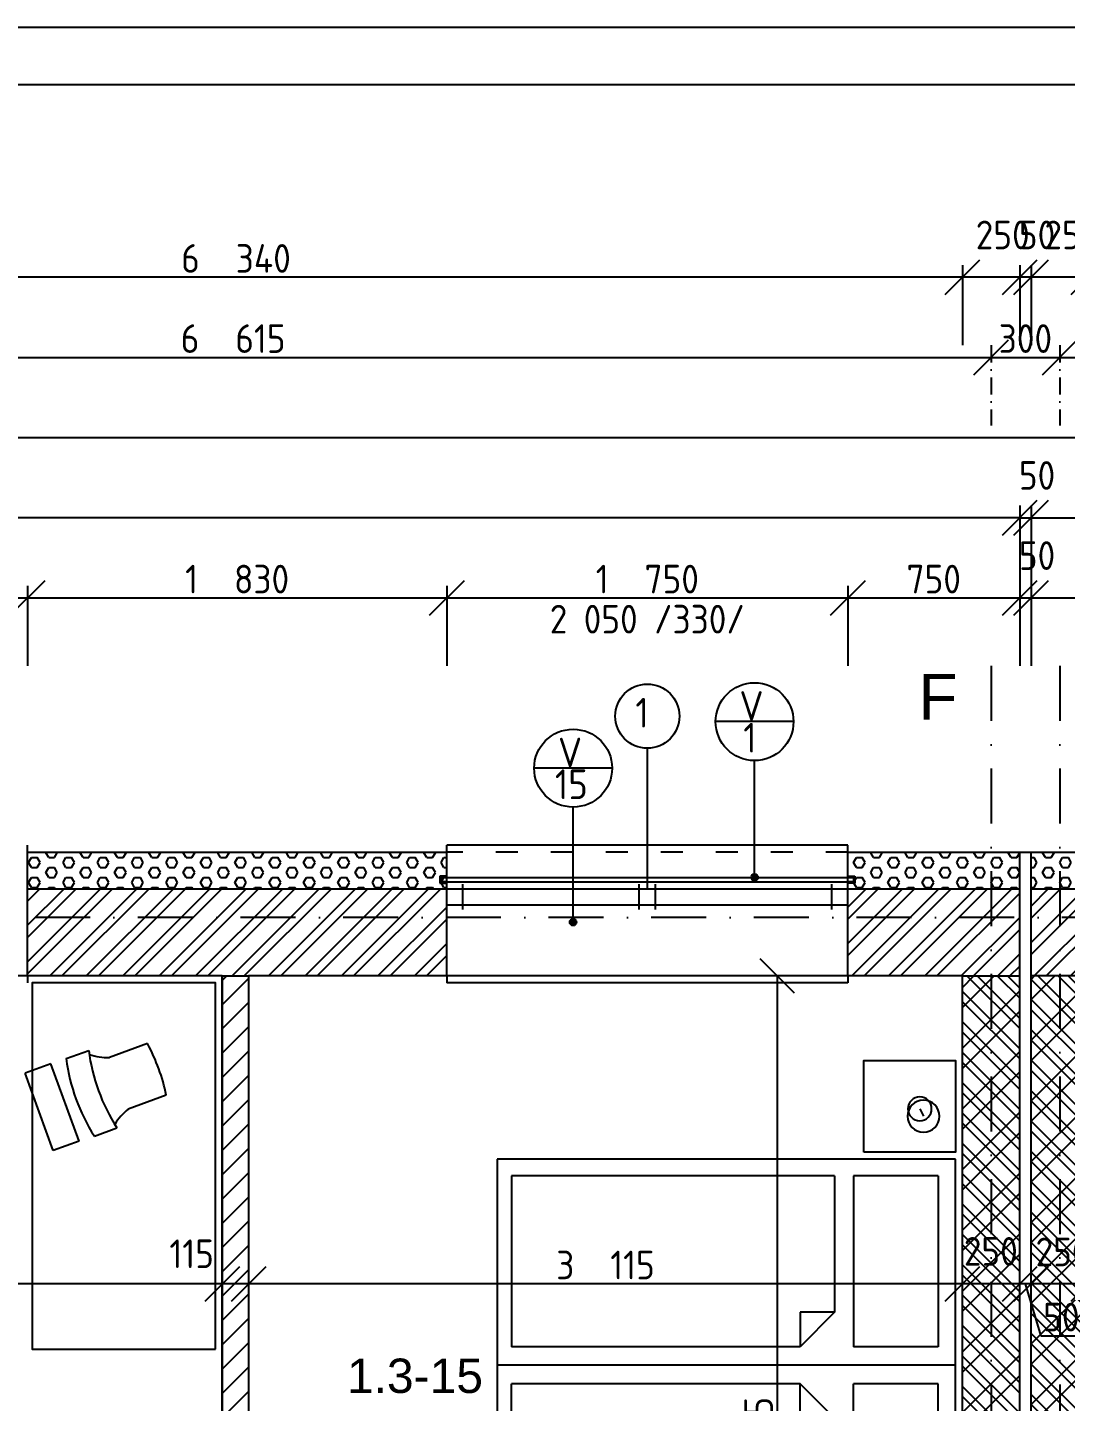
# Model space of a CAD drawing. Extents: x 4511820 to 5180432, y -1526536 to -944957.
# Drawn here: x 5118432 to 5122962, y -1288183 to -1282185 of the extents above; entities that cross this region are included whole.
import ezdxf

# ---------------------------------------------------------------- set-up
doc = ezdxf.new("R2010")
doc.units = 0
doc.header["$MEASUREMENT"] = 0
doc.linetypes.add('ACAD_ISO03W100', pattern=[30, 12, -18])
doc.linetypes.add('BODKOCIARKOVANA_3', pattern=[5.6, 3, -1.3, 0, -1.3])
doc.layers.get('0').update_dxf_attribs({"linetype": 'CONTINUOUS'})
doc.layers.get('Defpoints').update_dxf_attribs({"color": 61, "linetype": 'CONTINUOUS'})
for name, color, linetype in [('KÓTY', 4, 'CONTINUOUS'), ('MÚRY', 1, 'CONTINUOUS'), ('OKNÁ', 143, 'CONTINUOUS'), ('osi', 253, 'CONTINUOUS'), ('Plochy', 41, 'CONTINUOUS'), ('POPIS', 7, 'CONTINUOUS'), ('TENKÁ', 7, 'CONTINUOUS'), ('ZARIADENIE', 47, 'CONTINUOUS'), ('ŠRAFY', 82, 'CONTINUOUS')]:
    doc.layers.add(name, color=color, linetype=linetype)
doc.styles.add('ARIAL', font='arial.ttf')
doc.styles.add('styl1', font='arial.ttf')
doc.styles.add('STYLE1', font='isocp.shx')
doc.dimstyles.new('STANDARD-50', dxfattribs={"dimtxt": 125, "dimasz": 150, "dimexe": 10, "dimexo": 200, "dimgap": 20, "dimtad": 1, "dimdsep": 46, "dimlunit": 6, "dimtxsty": 'STYLE1', "dimblk1": 'OBLIQUE', "dimblk2": 'OBLIQUE', "dimsah": 1, "dimcen": 2.5, "dimse1": 1, "dimse2": 1, "dimadec": 0, "dimazin": 0, "dimtfac": 1, "dimtmove": 1, "dimatfit": 3, "dimldrblk": 'OBLIQUE', "dimfxl": 1, "dimtolj": 1, "dimtzin": 0, "dimarcsym": 0})
pattern_1 = [(45, (115395, 30907.69), (-79.549513, 79.549513), []), (45, (115448.03, 30907.69), (-79.549513, 79.549513), [])]
pattern_2 = [(45, (584112, -84217.88), (-132.5825215, 132.5825215), []), (45, (584200.39, -84217.88), (-132.5825215, 132.5825215), [])]
pattern_3 = [(135, (115395, 30907.69), (-66.2912607, -66.2912607), []), (135, (115395, 30951.89), (-66.2912607, -66.2912607), [])]
pattern_4 = [(0, (9e-09, -175781), (0, 43.3012702), [25, -50]), (120, (9e-09, -175781), (-37.5, -21.6506351), [25, -50]), (60, (25, -175781), (-37.5, 21.6506351), [25, -50])]

# ---------------------------------------------------------------- blocks, each defined once
blk = doc.blocks.new('_OBLIQUE')
at = {"color": 0, "linetype": 'ByBlock'}
blk.add_line((-0.5, -0.5), (0.5, 0.5), dxfattribs=at)
blk = doc.blocks.new('*D24589')
at = {"layer": 'Defpoints', "color": 0}
for p in [(5156282.5, -1283975.5), (5095887.5, -1285945.2), (5156282.5, -1285945.2)]:
    blk.add_point(p, dxfattribs=at)
at = {"layer": 'KÓTY', "color": 0, "lineweight": -2}
blk.add_line((5095887.5, -1283975.5), (5156282.5, -1283975.5), dxfattribs=at)
at = {"layer": 'KÓTY', "color": 0, "linetype": 'ByBlock', "lineweight": -2, "xscale": 150, "yscale": 150, "zscale": 150, "rotation": 180}
blk.add_blockref('_OBLIQUE', (5095887.5, -1283975.5), dxfattribs=at)
at = {"layer": 'KÓTY', "color": 0, "linetype": 'ByBlock', "lineweight": -2, "xscale": 150, "yscale": 150, "zscale": 150}
blk.add_blockref('_OBLIQUE', (5156282.5, -1283975.5), dxfattribs=at)
at = {"layer": 'KÓTY', "color": 0, "insert": (5126085, -1283893), "char_height": 125, "attachment_point": 5, "style": 'STYLE1'}
blk.add_mtext('\\A1;60ﾠ395', dxfattribs=at)
blk = doc.blocks.new('*D24594')
at = {"layer": 'Defpoints', "color": 0}
for p in [(5122637.5, -1283625.5), (5116022.5, -1285945.2), (5122637.5, -1285945.2)]:
    blk.add_point(p, dxfattribs=at)
at = {"layer": 'KÓTY', "color": 0, "lineweight": -2}
blk.add_line((5116022.5, -1283625.5), (5122637.5, -1283625.5), dxfattribs=at)
at = {"layer": 'KÓTY', "color": 0, "linetype": 'ByBlock', "lineweight": -2, "xscale": 150, "yscale": 150, "zscale": 150, "rotation": 180}
blk.add_blockref('_OBLIQUE', (5116022.5, -1283625.5), dxfattribs=at)
at = {"layer": 'KÓTY', "color": 0, "linetype": 'ByBlock', "lineweight": -2, "xscale": 150, "yscale": 150, "zscale": 150}
blk.add_blockref('_OBLIQUE', (5122637.5, -1283625.5), dxfattribs=at)
at = {"layer": 'KÓTY', "color": 0, "insert": (5119330, -1283543), "char_height": 125, "attachment_point": 5, "style": 'STYLE1'}
blk.add_mtext('\\A1;6ﾠ615', dxfattribs=at)
blk = doc.blocks.new('*D24595')
at = {"layer": 'Defpoints', "color": 0}
for p in [(5122937.5, -1283625.5), (5122637.5, -1285945.2), (5122937.5, -1285945.2)]:
    blk.add_point(p, dxfattribs=at)
at = {"layer": 'KÓTY', "color": 0, "lineweight": -2}
blk.add_line((5122637.5, -1283625.5), (5122937.5, -1283625.5), dxfattribs=at)
at = {"layer": 'KÓTY', "color": 0, "linetype": 'ByBlock', "lineweight": -2, "xscale": 150, "yscale": 150, "zscale": 150, "rotation": 180}
blk.add_blockref('_OBLIQUE', (5122637.5, -1283625.5), dxfattribs=at)
at = {"layer": 'KÓTY', "color": 0, "linetype": 'ByBlock', "lineweight": -2, "xscale": 150, "yscale": 150, "zscale": 150}
blk.add_blockref('_OBLIQUE', (5122937.5, -1283625.5), dxfattribs=at)
at = {"layer": 'KÓTY', "color": 0, "insert": (5122787.5, -1283543), "char_height": 125, "attachment_point": 5, "style": 'STYLE1'}
blk.add_mtext('\\A1;300', dxfattribs=at)
blk = doc.blocks.new('*D24596')
at = {"layer": 'Defpoints', "color": 0}
for p in [(5129552.5, -1283625.5), (5122937.5, -1285945.2), (5129552.5, -1286070.2)]:
    blk.add_point(p, dxfattribs=at)
at = {"layer": 'KÓTY', "color": 0, "lineweight": -2}
blk.add_line((5122937.5, -1283625.5), (5129552.5, -1283625.5), dxfattribs=at)
at = {"layer": 'KÓTY', "color": 0, "linetype": 'ByBlock', "lineweight": -2, "xscale": 150, "yscale": 150, "zscale": 150, "rotation": 180}
blk.add_blockref('_OBLIQUE', (5122937.5, -1283625.5), dxfattribs=at)
at = {"layer": 'KÓTY', "color": 0, "linetype": 'ByBlock', "lineweight": -2, "xscale": 150, "yscale": 150, "zscale": 150}
blk.add_blockref('_OBLIQUE', (5129552.5, -1283625.5), dxfattribs=at)
at = {"layer": 'KÓTY', "color": 0, "insert": (5126245, -1283543), "char_height": 125, "attachment_point": 5, "style": 'STYLE1'}
blk.add_mtext('\\A1;6ﾠ615', dxfattribs=at)
blk = doc.blocks.new('*D24611')
at = {"layer": 'Defpoints', "color": 0}
for p in [(5118432.5, -1284675.5), (5117012.5, -1285945.2), (5118432.5, -1285945.2)]:
    blk.add_point(p, dxfattribs=at)
at = {"layer": 'KÓTY', "color": 0, "lineweight": -2}
blk.add_line((5117012.5, -1284675.5), (5118432.5, -1284675.5), dxfattribs=at)
at = {"layer": 'KÓTY', "color": 0, "linetype": 'ByBlock', "lineweight": -2, "xscale": 150, "yscale": 150, "zscale": 150, "rotation": 180}
blk.add_blockref('_OBLIQUE', (5117012.5, -1284675.5), dxfattribs=at)
at = {"layer": 'KÓTY', "color": 0, "linetype": 'ByBlock', "lineweight": -2, "xscale": 150, "yscale": 150, "zscale": 150}
blk.add_blockref('_OBLIQUE', (5118432.5, -1284675.5), dxfattribs=at)
at = {"layer": 'KÓTY', "color": 0, "insert": (5117722.5, -1284593), "char_height": 125, "attachment_point": 5, "style": 'STYLE1'}
blk.add_mtext('\\A1;1ﾠ420', dxfattribs=at)
blk = doc.blocks.new('*D24612')
at = {"layer": 'Defpoints', "color": 0}
for p in [(5120262.5, -1284675.5), (5118432.5, -1285945.2), (5120262.5, -1285945.2)]:
    blk.add_point(p, dxfattribs=at)
at = {"layer": 'KÓTY', "color": 0, "lineweight": -2}
blk.add_line((5118432.5, -1284675.5), (5120262.5, -1284675.5), dxfattribs=at)
at = {"layer": 'KÓTY', "color": 0, "linetype": 'ByBlock', "lineweight": -2, "xscale": 150, "yscale": 150, "zscale": 150, "rotation": 180}
blk.add_blockref('_OBLIQUE', (5118432.5, -1284675.5), dxfattribs=at)
at = {"layer": 'KÓTY', "color": 0, "linetype": 'ByBlock', "lineweight": -2, "xscale": 150, "yscale": 150, "zscale": 150}
blk.add_blockref('_OBLIQUE', (5120262.5, -1284675.5), dxfattribs=at)
at = {"layer": 'KÓTY', "color": 0, "insert": (5119347.5, -1284593), "char_height": 125, "attachment_point": 5, "style": 'STYLE1'}
blk.add_mtext('\\A1;1ﾠ830', dxfattribs=at)
blk = doc.blocks.new('*D24613')
at = {"layer": 'Defpoints', "color": 0}
for p in [(5122012.5, -1284675.5), (5120262.5, -1285945.2), (5122012.5, -1285945.2)]:
    blk.add_point(p, dxfattribs=at)
at = {"layer": 'KÓTY', "color": 0, "lineweight": -2}
blk.add_line((5120262.5, -1284675.5), (5122012.5, -1284675.5), dxfattribs=at)
at = {"layer": 'KÓTY', "color": 0, "linetype": 'ByBlock', "lineweight": -2, "xscale": 150, "yscale": 150, "zscale": 150, "rotation": 180}
blk.add_blockref('_OBLIQUE', (5120262.5, -1284675.5), dxfattribs=at)
at = {"layer": 'KÓTY', "color": 0, "linetype": 'ByBlock', "lineweight": -2, "xscale": 150, "yscale": 150, "zscale": 150}
blk.add_blockref('_OBLIQUE', (5122012.5, -1284675.5), dxfattribs=at)
at = {"layer": 'KÓTY', "color": 0, "insert": (5121137.5, -1284593), "char_height": 125, "attachment_point": 5, "style": 'STYLE1'}
blk.add_mtext('\\A1;1ﾠ750', dxfattribs=at)
blk = doc.blocks.new('*D24614')
at = {"layer": 'Defpoints', "color": 0}
for p in [(5122762.5, -1284675.5), (5122012.5, -1285945.2), (5122762.5, -1285945.2)]:
    blk.add_point(p, dxfattribs=at)
at = {"layer": 'KÓTY', "color": 0, "lineweight": -2}
blk.add_line((5122012.5, -1284675.5), (5122762.5, -1284675.5), dxfattribs=at)
at = {"layer": 'KÓTY', "color": 0, "linetype": 'ByBlock', "lineweight": -2, "xscale": 150, "yscale": 150, "zscale": 150, "rotation": 180}
blk.add_blockref('_OBLIQUE', (5122012.5, -1284675.5), dxfattribs=at)
at = {"layer": 'KÓTY', "color": 0, "linetype": 'ByBlock', "lineweight": -2, "xscale": 150, "yscale": 150, "zscale": 150}
blk.add_blockref('_OBLIQUE', (5122762.5, -1284675.5), dxfattribs=at)
at = {"layer": 'KÓTY', "color": 0, "insert": (5122387.5, -1284593), "char_height": 125, "attachment_point": 5, "style": 'STYLE1'}
blk.add_mtext('\\A1;750', dxfattribs=at)
blk = doc.blocks.new('*D24615')
at = {"layer": 'Defpoints', "color": 0}
for p in [(5122812.5, -1284675.5), (5122762.5, -1285945.2), (5122812.5, -1285945.2)]:
    blk.add_point(p, dxfattribs=at)
at = {"layer": 'KÓTY', "color": 0, "lineweight": -2}
blk.add_line((5122762.5, -1284675.5), (5122812.5, -1284675.5), dxfattribs=at)
at = {"layer": 'KÓTY', "color": 0, "linetype": 'ByBlock', "lineweight": -2, "xscale": 150, "yscale": 150, "zscale": 150, "rotation": 180}
blk.add_blockref('_OBLIQUE', (5122762.5, -1284675.5), dxfattribs=at)
at = {"layer": 'KÓTY', "color": 0, "linetype": 'ByBlock', "lineweight": -2, "xscale": 150, "yscale": 150, "zscale": 150}
blk.add_blockref('_OBLIQUE', (5122812.5, -1284675.5), dxfattribs=at)
at = {"layer": 'KÓTY', "color": 0, "insert": (5122838.3, -1284490.5), "char_height": 125, "attachment_point": 5, "style": 'STYLE1'}
blk.add_mtext('\\A1;50', dxfattribs=at)
blk = doc.blocks.new('*D24616')
at = {"layer": 'Defpoints', "color": 0}
for p in [(5123532.5, -1284675.5), (5122812.5, -1285945.2), (5123532.5, -1285945.2)]:
    blk.add_point(p, dxfattribs=at)
at = {"layer": 'KÓTY', "color": 0, "lineweight": -2}
blk.add_line((5122812.5, -1284675.5), (5123532.5, -1284675.5), dxfattribs=at)
at = {"layer": 'KÓTY', "color": 0, "linetype": 'ByBlock', "lineweight": -2, "xscale": 150, "yscale": 150, "zscale": 150, "rotation": 180}
blk.add_blockref('_OBLIQUE', (5122812.5, -1284675.5), dxfattribs=at)
at = {"layer": 'KÓTY', "color": 0, "linetype": 'ByBlock', "lineweight": -2, "xscale": 150, "yscale": 150, "zscale": 150}
blk.add_blockref('_OBLIQUE', (5123532.5, -1284675.5), dxfattribs=at)
at = {"layer": 'KÓTY', "color": 0, "insert": (5123172.5, -1284593), "char_height": 125, "attachment_point": 5, "style": 'STYLE1'}
blk.add_mtext('\\A1;720', dxfattribs=at)
blk = doc.blocks.new('*D24638')
at = {"layer": 'Defpoints', "color": 0}
for p in [(5156282.5, -1284325.5), (5122812.5, -1285785.2), (5156282.5, -1285945.2)]:
    blk.add_point(p, dxfattribs=at)
at = {"layer": 'KÓTY', "color": 0, "lineweight": -2}
blk.add_line((5122812.5, -1284325.5), (5156282.5, -1284325.5), dxfattribs=at)
at = {"layer": 'KÓTY', "color": 0, "linetype": 'ByBlock', "lineweight": -2, "xscale": 150, "yscale": 150, "zscale": 150, "rotation": 180}
blk.add_blockref('_OBLIQUE', (5122812.5, -1284325.5), dxfattribs=at)
at = {"layer": 'KÓTY', "color": 0, "linetype": 'ByBlock', "lineweight": -2, "xscale": 150, "yscale": 150, "zscale": 150}
blk.add_blockref('_OBLIQUE', (5156282.5, -1284325.5), dxfattribs=at)
at = {"layer": 'KÓTY', "color": 0, "insert": (5139547.5, -1284243), "char_height": 125, "attachment_point": 5, "style": 'STYLE1'}
blk.add_mtext('\\A1;33ﾠ470', dxfattribs=at)
blk = doc.blocks.new('*D24639')
at = {"layer": 'Defpoints', "color": 0}
for p in [(5122812.5, -1284325.5), (5122762.5, -1285785.2), (5122812.5, -1285785.2)]:
    blk.add_point(p, dxfattribs=at)
at = {"layer": 'KÓTY', "color": 0, "lineweight": -2}
blk.add_line((5122762.5, -1284325.5), (5122812.5, -1284325.5), dxfattribs=at)
at = {"layer": 'KÓTY', "color": 0, "linetype": 'ByBlock', "lineweight": -2, "xscale": 150, "yscale": 150, "zscale": 150, "rotation": 180}
blk.add_blockref('_OBLIQUE', (5122762.5, -1284325.5), dxfattribs=at)
at = {"layer": 'KÓTY', "color": 0, "linetype": 'ByBlock', "lineweight": -2, "xscale": 150, "yscale": 150, "zscale": 150}
blk.add_blockref('_OBLIQUE', (5122812.5, -1284325.5), dxfattribs=at)
at = {"layer": 'KÓTY', "color": 0, "insert": (5122838.3, -1284140.5), "char_height": 125, "attachment_point": 5, "style": 'STYLE1'}
blk.add_mtext('\\A1;50', dxfattribs=at)
blk = doc.blocks.new('*D24640')
at = {"layer": 'Defpoints', "color": 0}
for p in [(5095887.5, -1284325.5), (5122762.5, -1285785.2), (5095887.5, -1285945.2)]:
    blk.add_point(p, dxfattribs=at)
at = {"layer": 'KÓTY', "color": 0, "lineweight": -2}
blk.add_line((5122762.5, -1284325.5), (5095887.5, -1284325.5), dxfattribs=at)
at = {"layer": 'KÓTY', "color": 0, "linetype": 'ByBlock', "lineweight": -2, "xscale": 150, "yscale": 150, "zscale": 150, "rotation": 180}
blk.add_blockref('_OBLIQUE', (5095887.5, -1284325.5), dxfattribs=at)
at = {"layer": 'KÓTY', "color": 0, "linetype": 'ByBlock', "lineweight": -2, "xscale": 150, "yscale": 150, "zscale": 150}
blk.add_blockref('_OBLIQUE', (5122762.5, -1284325.5), dxfattribs=at)
at = {"layer": 'KÓTY', "color": 0, "insert": (5109325, -1284243), "char_height": 125, "attachment_point": 5, "style": 'STYLE1'}
blk.add_mtext('\\A1;26ﾠ875', dxfattribs=at)
blk = doc.blocks.new('*D24709')
at = {"layer": 'Defpoints', "color": 0}
for p in [(5122812.5, -1283275.5), (5122812.5, -1286325.2), (5123062.5, -1286325.2)]:
    blk.add_point(p, dxfattribs=at)
at = {"layer": 'KÓTY', "color": 0, "lineweight": -2}
blk.add_line((5123062.5, -1283275.5), (5122812.5, -1283275.5), dxfattribs=at)
at = {"layer": 'KÓTY', "color": 0, "linetype": 'ByBlock', "lineweight": -2, "xscale": 150, "yscale": 150, "zscale": 150, "rotation": 180}
blk.add_blockref('_OBLIQUE', (5122812.5, -1283275.5), dxfattribs=at)
at = {"layer": 'KÓTY', "color": 0, "linetype": 'ByBlock', "lineweight": -2, "xscale": 150, "yscale": 150, "zscale": 150}
blk.add_blockref('_OBLIQUE', (5123062.5, -1283275.5), dxfattribs=at)
at = {"layer": 'KÓTY', "color": 0, "insert": (5122988.3, -1283090.5), "char_height": 125, "attachment_point": 5, "style": 'STYLE1'}
blk.add_mtext('\\A1;250', dxfattribs=at)
blk = doc.blocks.new('*D24710')
at = {"layer": 'Defpoints', "color": 0}
for p in [(5122762.5, -1283275.5), (5122762.5, -1286325.2), (5122812.5, -1286325.2)]:
    blk.add_point(p, dxfattribs=at)
at = {"layer": 'KÓTY', "color": 0, "lineweight": -2}
blk.add_line((5122812.5, -1283275.5), (5122762.5, -1283275.5), dxfattribs=at)
at = {"layer": 'KÓTY', "color": 0, "linetype": 'ByBlock', "lineweight": -2, "xscale": 150, "yscale": 150, "zscale": 150, "rotation": 180}
blk.add_blockref('_OBLIQUE', (5122762.5, -1283275.5), dxfattribs=at)
at = {"layer": 'KÓTY', "color": 0, "linetype": 'ByBlock', "lineweight": -2, "xscale": 150, "yscale": 150, "zscale": 150}
blk.add_blockref('_OBLIQUE', (5122812.5, -1283275.5), dxfattribs=at)
at = {"layer": 'KÓTY', "color": 0, "insert": (5122838.3, -1283090.5), "char_height": 125, "attachment_point": 5, "style": 'STYLE1'}
blk.add_mtext('\\A1;50', dxfattribs=at)
blk = doc.blocks.new('*D24711')
at = {"layer": 'Defpoints', "color": 0}
for p in [(5122512.5, -1283275.5), (5122512.5, -1286325.2), (5122762.5, -1286325.2)]:
    blk.add_point(p, dxfattribs=at)
at = {"layer": 'KÓTY', "color": 0, "lineweight": -2}
blk.add_line((5122762.5, -1283275.5), (5122512.5, -1283275.5), dxfattribs=at)
at = {"layer": 'KÓTY', "color": 0, "linetype": 'ByBlock', "lineweight": -2, "xscale": 150, "yscale": 150, "zscale": 150, "rotation": 180}
blk.add_blockref('_OBLIQUE', (5122512.5, -1283275.5), dxfattribs=at)
at = {"layer": 'KÓTY', "color": 0, "linetype": 'ByBlock', "lineweight": -2, "xscale": 150, "yscale": 150, "zscale": 150}
blk.add_blockref('_OBLIQUE', (5122762.5, -1283275.5), dxfattribs=at)
at = {"layer": 'KÓTY', "color": 0, "insert": (5122688.3, -1283090.5), "char_height": 125, "attachment_point": 5, "style": 'STYLE1'}
blk.add_mtext('\\A1;250', dxfattribs=at)
blk = doc.blocks.new('*D24712')
at = {"layer": 'Defpoints', "color": 0}
for p in [(5116172.5, -1283275.5), (5116172.5, -1286325.2), (5122512.5, -1286325.2)]:
    blk.add_point(p, dxfattribs=at)
at = {"layer": 'KÓTY', "color": 0, "lineweight": -2}
blk.add_line((5122512.5, -1283275.5), (5116172.5, -1283275.5), dxfattribs=at)
at = {"layer": 'KÓTY', "color": 0, "linetype": 'ByBlock', "lineweight": -2, "xscale": 150, "yscale": 150, "zscale": 150, "rotation": 180}
blk.add_blockref('_OBLIQUE', (5116172.5, -1283275.5), dxfattribs=at)
at = {"layer": 'KÓTY', "color": 0, "linetype": 'ByBlock', "lineweight": -2, "xscale": 150, "yscale": 150, "zscale": 150}
blk.add_blockref('_OBLIQUE', (5122512.5, -1283275.5), dxfattribs=at)
at = {"layer": 'KÓTY', "color": 0, "insert": (5119342.5, -1283193), "char_height": 125, "attachment_point": 5, "style": 'STYLE1'}
blk.add_mtext('\\A1;6ﾠ340', dxfattribs=at)
blk = doc.blocks.new('DVOJPOSTEL')
at = {"layer": 'ZARIADENIE', "ltscale": 0.25}
for p, q in [((4444359, -1314665.2), (4444359, -1312665.2)), ((4444359, -1312665.2), (4446159, -1312665.2)), ((4445259, -1312665.2), (4445259, -1314665.2)), ((4446159, -1312665.2), (4446159, -1314665.2)), ((4444139.6, -1312821.2), (4444171.8, -1312805.1)), ((4446378.4, -1312821.2), (4446346.2, -1312805.1)), ((4446159, -1314665.2), (4444359, -1314665.2))]:
    blk.add_line(p, q, dxfattribs=at)
at = {"layer": 'ZARIADENIE', "color": 76, "ltscale": 0.25}
for p, q in [((4444432.3, -1312741.6), (4445177.9, -1312741.6)), ((4444432.3, -1312741.6), (4444432.3, -1313110.9)), ((4445177.9, -1312741.6), (4445177.9, -1313110.9)), ((4446085.7, -1312741.6), (4445340.1, -1312741.6)), ((4445340.1, -1312741.6), (4445340.1, -1313110.9)), ((4446085.7, -1312741.6), (4446085.7, -1313110.9)), ((4444432.3, -1313110.9), (4445177.9, -1313110.9)), ((4446085.7, -1313110.9), (4445340.1, -1313110.9)), ((4444432.3, -1313193.6), (4444432.3, -1314603.6)), ((4444432.3, -1313193.6), (4445027.9, -1313193.6)), ((4445027.9, -1313193.6), (4445177.9, -1313343.6)), ((4445027.9, -1313193.6), (4445027.9, -1313343.6)), ((4445490.1, -1313193.6), (4445340.1, -1313343.6)), ((4446085.7, -1313193.6), (4445490.1, -1313193.6)), ((4445490.1, -1313193.6), (4445490.1, -1313343.6)), ((4446085.7, -1313193.6), (4446085.7, -1314603.6)), ((4445027.9, -1313343.6), (4445177.9, -1313343.6)), ((4445177.9, -1313343.6), (4445177.9, -1314603.6)), ((4445340.1, -1313343.6), (4445340.1, -1314603.6)), ((4445490.1, -1313343.6), (4445340.1, -1313343.6)), ((4444432.3, -1314603.6), (4445177.9, -1314603.6)), ((4446085.7, -1314603.6), (4445340.1, -1314603.6))]:
    blk.add_line(p, q, dxfattribs=at)
at = {"layer": 'ZARIADENIE'}
for points in [[(4444329, -1313065.2), (4443929, -1313065.2), (4443929, -1312665.2), (4444329, -1312665.2)], [(4446189, -1313065.2), (4446589, -1313065.2), (4446589, -1312665.2), (4446189, -1312665.2)]]:
    blk.add_lwpolyline(points, close=True, dxfattribs=at)
at = {"layer": 'ZARIADENIE', "ltscale": 0.25}
for centre, radius in [((4444171.8, -1312805.1), 69.7), ((4446346.2, -1312805.1), 69.7), ((4444139.6, -1312821.2), 51.9), ((4446378.4, -1312821.2), 51.9)]:
    blk.add_circle(centre, radius, dxfattribs=at)
blk = doc.blocks.new('*D24854')
at = {"layer": 'Defpoints', "color": 0}
for p in [(5122812.5, -1286090.7), (5123062.5, -1286090.7), (5122812.5, -1287670)]:
    blk.add_point(p, dxfattribs=at)
at = {"layer": 'KÓTY', "color": 0, "lineweight": -2}
blk.add_line((5123062.5, -1287670), (5122812.5, -1287670), dxfattribs=at)
at = {"layer": 'KÓTY', "color": 0, "linetype": 'ByBlock', "lineweight": -2, "xscale": 150, "yscale": 150, "zscale": 150, "rotation": 180}
blk.add_blockref('_OBLIQUE', (5122812.5, -1287670), dxfattribs=at)
at = {"layer": 'KÓTY', "color": 0, "linetype": 'ByBlock', "lineweight": -2, "xscale": 150, "yscale": 150, "zscale": 150}
blk.add_blockref('_OBLIQUE', (5123062.5, -1287670), dxfattribs=at)
at = {"layer": 'KÓTY', "color": 0, "insert": (5122949.5, -1287530.5), "char_height": 125, "attachment_point": 5, "style": 'STYLE1'}
blk.add_mtext('\\A1;250', dxfattribs=at)
blk = doc.blocks.new('*D24855')
at = {"layer": 'Defpoints', "color": 0}
for p in [(5122762.5, -1286090.7), (5122812.5, -1286090.7), (5122762.5, -1287670)]:
    blk.add_point(p, dxfattribs=at)
at = {"layer": 'KÓTY', "color": 0, "lineweight": -2}
for p, q in [((5122812.5, -1287670), (5122762.5, -1287670)), ((5122855.8, -1287897.5), (5122787.5, -1287670)), ((5123033.3, -1287897.5), (5122855.8, -1287897.5))]:
    blk.add_line(p, q, dxfattribs=at)
at = {"layer": 'KÓTY', "color": 0, "linetype": 'ByBlock', "lineweight": -2, "xscale": 150, "yscale": 150, "zscale": 150, "rotation": 180}
blk.add_blockref('_OBLIQUE', (5122762.5, -1287670), dxfattribs=at)
at = {"layer": 'KÓTY', "color": 0, "linetype": 'ByBlock', "lineweight": -2, "xscale": 150, "yscale": 150, "zscale": 150}
blk.add_blockref('_OBLIQUE', (5122812.5, -1287670), dxfattribs=at)
at = {"layer": 'KÓTY', "color": 0, "insert": (5122944.5, -1287815), "char_height": 125, "attachment_point": 5, "style": 'STYLE1'}
blk.add_mtext('\\A1;50', dxfattribs=at)
blk = doc.blocks.new('*D24856')
at = {"layer": 'Defpoints', "color": 0}
for p in [(5122512.5, -1286090.7), (5122762.5, -1286090.7), (5122512.5, -1287670)]:
    blk.add_point(p, dxfattribs=at)
at = {"layer": 'KÓTY', "color": 0, "lineweight": -2}
blk.add_line((5122762.5, -1287670), (5122512.5, -1287670), dxfattribs=at)
at = {"layer": 'KÓTY', "color": 0, "linetype": 'ByBlock', "lineweight": -2, "xscale": 150, "yscale": 150, "zscale": 150, "rotation": 180}
blk.add_blockref('_OBLIQUE', (5122512.5, -1287670), dxfattribs=at)
at = {"layer": 'KÓTY', "color": 0, "linetype": 'ByBlock', "lineweight": -2, "xscale": 150, "yscale": 150, "zscale": 150}
blk.add_blockref('_OBLIQUE', (5122762.5, -1287670), dxfattribs=at)
at = {"layer": 'KÓTY', "color": 0, "insert": (5122636.5, -1287528), "char_height": 125, "attachment_point": 5, "style": 'STYLE1'}
blk.add_mtext('\\A1;250', dxfattribs=at)
blk = doc.blocks.new('*D24857')
at = {"layer": 'Defpoints', "color": 0}
for p in [(5119397.5, -1286090.7), (5122512.5, -1286090.7), (5119397.5, -1287670)]:
    blk.add_point(p, dxfattribs=at)
at = {"layer": 'KÓTY', "color": 0, "lineweight": -2}
blk.add_line((5122512.5, -1287670), (5119397.5, -1287670), dxfattribs=at)
at = {"layer": 'KÓTY', "color": 0, "linetype": 'ByBlock', "lineweight": -2, "xscale": 150, "yscale": 150, "zscale": 150, "rotation": 180}
blk.add_blockref('_OBLIQUE', (5119397.5, -1287670), dxfattribs=at)
at = {"layer": 'KÓTY', "color": 0, "linetype": 'ByBlock', "lineweight": -2, "xscale": 150, "yscale": 150, "zscale": 150}
blk.add_blockref('_OBLIQUE', (5122512.5, -1287670), dxfattribs=at)
at = {"layer": 'KÓTY', "color": 0, "insert": (5120955, -1287587.5), "char_height": 125, "attachment_point": 5, "style": 'STYLE1'}
blk.add_mtext('\\A1;3ﾠ115', dxfattribs=at)
blk = doc.blocks.new('*D24858')
at = {"layer": 'Defpoints', "color": 0}
for p in [(5119282.5, -1286090.7), (5119397.5, -1286090.7), (5119282.5, -1287670)]:
    blk.add_point(p, dxfattribs=at)
at = {"layer": 'KÓTY', "color": 0, "lineweight": -2}
blk.add_line((5119397.5, -1287670), (5119282.5, -1287670), dxfattribs=at)
at = {"layer": 'KÓTY', "color": 0, "linetype": 'ByBlock', "lineweight": -2, "xscale": 150, "yscale": 150, "zscale": 150, "rotation": 180}
blk.add_blockref('_OBLIQUE', (5119282.5, -1287670), dxfattribs=at)
at = {"layer": 'KÓTY', "color": 0, "linetype": 'ByBlock', "lineweight": -2, "xscale": 150, "yscale": 150, "zscale": 150}
blk.add_blockref('_OBLIQUE', (5119397.5, -1287670), dxfattribs=at)
at = {"layer": 'KÓTY', "color": 0, "insert": (5119149, -1287538.5), "char_height": 125, "attachment_point": 5, "style": 'STYLE1'}
blk.add_mtext('\\A1;115', dxfattribs=at)
blk = doc.blocks.new('*D24859')
at = {"layer": 'Defpoints', "color": 0}
for p in [(5116172.5, -1286090.7), (5119282.5, -1286090.7), (5116172.5, -1287670)]:
    blk.add_point(p, dxfattribs=at)
at = {"layer": 'KÓTY', "color": 0, "lineweight": -2}
blk.add_line((5119282.5, -1287670), (5116172.5, -1287670), dxfattribs=at)
at = {"layer": 'KÓTY', "color": 0, "linetype": 'ByBlock', "lineweight": -2, "xscale": 150, "yscale": 150, "zscale": 150, "rotation": 180}
blk.add_blockref('_OBLIQUE', (5116172.5, -1287670), dxfattribs=at)
at = {"layer": 'KÓTY', "color": 0, "linetype": 'ByBlock', "lineweight": -2, "xscale": 150, "yscale": 150, "zscale": 150}
blk.add_blockref('_OBLIQUE', (5119282.5, -1287670), dxfattribs=at)
at = {"layer": 'KÓTY', "color": 0, "insert": (5117965.5, -1287569), "char_height": 125, "attachment_point": 5, "style": 'STYLE1'}
blk.add_mtext('\\A1;3ﾠ110', dxfattribs=at)
blk = doc.blocks.new('*D25191')
at = {"layer": 'Defpoints', "color": 0}
for p in [(5121705.5, -1286325.2), (5122012.5, -1286325.2), (5121705.5, -1290460.2)]:
    blk.add_point(p, dxfattribs=at)
at = {"layer": 'KÓTY', "color": 0, "lineweight": -2}
blk.add_line((5121705.5, -1290460.2), (5121705.5, -1286325.2), dxfattribs=at)
at = {"layer": 'KÓTY', "color": 0, "linetype": 'ByBlock', "lineweight": -2, "xscale": 150, "yscale": 150, "zscale": 150}
for p, rotation in [((5121705.5, -1286325.2), 90), ((5121705.5, -1290460.2), 270)]:
    blk.add_blockref('_OBLIQUE', p, dxfattribs=dict(at, rotation=rotation))
at = {"layer": 'KÓTY', "color": 0, "insert": (5121623, -1288392.7), "char_height": 125, "attachment_point": 5, "rotation": 90, "style": 'STYLE1'}
blk.add_mtext('\\A1;4ﾠ135', dxfattribs=at)

msp = doc.modelspace()

# ---------------------------------------------------------------- hatches: boundary and pattern name
at = {"layer": 'TENKÁ'}
h = msp.add_hatch(color=256, dxfattribs=at)
h.dxf.hatch_style = 1
h.paths.add_polyline_path([(5121605.5, -1285880.191, 2.41421356), (5121620.5, -1285895.191, 0.41421356)])
h = msp.add_hatch(color=256, dxfattribs=at)
h.dxf.hatch_style = 1
h.paths.add_polyline_path([(5120262.5, -1285915.191), (5120237.5, -1285915.191), (5120237.5, -1285895.191), (5120262.5, -1285895.191), (5120262.5, -1285890.191), (5120232.5, -1285890.191), (5120232.5, -1285920.191), (5120262.5, -1285920.191)])
h = msp.add_hatch(color=256, dxfattribs=at)
h.dxf.hatch_style = 1
h.paths.add_polyline_path([(5122012.5, -1285915.191), (5122037.5, -1285915.191), (5122037.5, -1285895.191), (5122012.5, -1285895.191), (5122012.5, -1285890.191), (5122042.5, -1285890.191), (5122042.5, -1285920.191), (5122012.5, -1285920.191)])
h = msp.add_hatch(color=256, dxfattribs=at)
h.dxf.hatch_style = 1
h.paths.add_polyline_path([(5120813.766, -1286075.865, 2.41421356), (5120828.766, -1286090.865, 0.41421356)])
at = {"layer": 'ŠRAFY'}
h = msp.add_hatch(dxfattribs=at)
h.set_pattern_fill('HEX', color=256, scale=200)
h.set_pattern_definition(pattern_4)
h.paths.add_polyline_path([(5120262.5, -1285785.191), (5118432.5, -1285785.191), (5118432.5, -1285945.191), (5120262.5, -1285945.191)])
h = msp.add_hatch(dxfattribs=at)
h.set_pattern_fill('HEX', color=256, scale=200)
h.set_pattern_definition(pattern_4)
h.paths.add_polyline_path([(5122762.5, -1285785.191), (5122012.5, -1285785.191), (5122012.5, -1285945.191), (5122762.5, -1285945.191)])
h = msp.add_hatch(dxfattribs=at)
h.set_pattern_fill('HEX', color=256, scale=200)
h.set_pattern_definition(pattern_4)
h.paths.add_polyline_path([(5123532.5, -1285945.191), (5123532.5, -1285785.191), (5122812.5, -1285785.191), (5122812.5, -1285945.191)])
h = msp.add_hatch(dxfattribs=at)
h.set_pattern_fill('ANSI32', color=256, scale=300)
h.set_pattern_definition(pattern_1)
h.paths.add_polyline_path([(5118432.5, -1285945.191), (5118432.5, -1286325.191), (5119282.5, -1286325.191), (5119397.5, -1286325.191), (5120262.5, -1286325.191), (5120262.5, -1285945.191)])
h = msp.add_hatch(dxfattribs=at)
h.set_pattern_fill('ANSI32', color=256, scale=300)
h.set_pattern_definition(pattern_1)
h.paths.add_polyline_path([(5122012.5, -1285945.191), (5122012.5, -1286325.191), (5122512.5, -1286325.191), (5122762.5, -1286325.191), (5122762.5, -1285945.191)])
h = msp.add_hatch(dxfattribs=at)
h.set_pattern_fill('ANSI32', color=256, scale=300)
h.set_pattern_definition(pattern_1)
h.paths.add_polyline_path([(5123532.5, -1285945.191), (5122812.5, -1285945.191), (5122812.5, -1286325.191), (5123062.5, -1286325.191), (5123532.5, -1286325.191)])
at = {"layer": 'ŠRAFY', "ltscale": 0.25}
h = msp.add_hatch(dxfattribs=at)
h.set_pattern_fill('ANSI31', color=256, scale=600, style=0)
h.set_pattern_definition([(45, (515270.5, 128041), (-53.0330086, 53.0330086), [])])
h.paths.add_polyline_path([(5119397.5, -1286325.191), (5119282.5, -1286325.191), (5119282.5, -1290460.191), (5118572.5, -1290460.191), (5118572.5, -1290575.191), (5119572.5, -1290575.191), (5119572.5, -1290460.191), (5119397.5, -1290460.191)])
at = {"layer": 'ŠRAFY'}
h = msp.add_hatch(dxfattribs=at)
h.set_pattern_fill('ANSI32', color=256, scale=500)
h.set_pattern_definition(pattern_2)
h.paths.add_polyline_path([(5122762.5, -1286325.191), (5122512.5, -1286325.191), (5122512.5, -1290460.191), (5122512.5, -1290575.191), (5122512.5, -1291675.191), (5122512.5, -1291790.191), (5122512.5, -1294045.191), (5122512.5, -1294185.191), (5122512.5, -1294905.191), (5122512.5, -1294985.191), (5122512.5, -1295285.191), (5122512.5, -1295365.191), (5122512.5, -1299245.191), (5122762.5, -1299245.191)])
h = msp.add_hatch(dxfattribs=at)
h.set_pattern_fill('ANSI32', color=256, scale=250, angle=90)
h.set_pattern_definition(pattern_3)
h.paths.add_polyline_path([(5122762.5, -1286325.191), (5122512.5, -1286325.191), (5122512.5, -1290460.191), (5122512.5, -1290575.191), (5122512.5, -1291675.191), (5122512.5, -1291790.191), (5122512.5, -1294045.191), (5122512.5, -1294185.191), (5122512.5, -1294905.191), (5122512.5, -1294985.191), (5122512.5, -1295285.191), (5122512.5, -1295365.191), (5122512.5, -1299245.191), (5122762.5, -1299245.191)])
h = msp.add_hatch(dxfattribs=at)
h.set_pattern_fill('ANSI32', color=256, scale=500)
h.set_pattern_definition(pattern_2)
h.paths.add_polyline_path([(5123062.5, -1298010.191), (5123062.5, -1297995.191), (5123062.5, -1295801.638), (5123062.5, -1293955.191), (5123062.5, -1293840.191), (5123062.5, -1291590.191), (5123062.5, -1291475.191), (5123062.5, -1290475.191), (5123062.5, -1290360.191), (5123062.5, -1286325.191), (5122812.5, -1286325.191), (5122812.5, -1299325.191), (5123062.5, -1299325.191), (5123062.5, -1298185.191)])
h = msp.add_hatch(dxfattribs=at)
h.set_pattern_fill('ANSI32', color=256, scale=250, angle=90)
h.set_pattern_definition(pattern_3)
h.paths.add_polyline_path([(5123062.5, -1298010.191), (5123062.5, -1297995.191), (5123062.5, -1295801.638), (5123062.5, -1293955.191), (5123062.5, -1293840.191), (5123062.5, -1291590.191), (5123062.5, -1291475.191), (5123062.5, -1290475.191), (5123062.5, -1290360.191), (5123062.5, -1286325.191), (5122812.5, -1286325.191), (5122812.5, -1299325.191), (5123062.5, -1299325.191), (5123062.5, -1298185.191)])

# ---------------------------------------------------------------- linework, layer by layer
at = {"layer": 'KÓTY', "ltscale": 25}
for p, q in [((5122512.5, -1283222.097), (5122512.5, -1283572.097)), ((5122762.5, -1283222.097), (5122762.5, -1283572.097)), ((5122812.5, -1283222.097), (5122812.5, -1283572.097))]:
    msp.add_line(p, q, dxfattribs=at)
at = {"layer": 'KÓTY', "linetype": 'BODKOCIARKOVANA_3', "ltscale": 25}
for p, q in [((5122637.5, -1283572.097), (5122637.5, -1283922.097)), ((5122937.5, -1283572.097), (5122937.5, -1283922.097))]:
    msp.add_line(p, q, dxfattribs=at)
at = {"layer": 'KÓTY', "ltscale": 0.25}
for p, q in [((5122762.5, -1284272.097), (5122762.5, -1284622.097)), ((5122812.5, -1284272.097), (5122812.5, -1284622.097)), ((5118432.5, -1284622.097), (5118432.5, -1284972.097)), ((5120262.5, -1284622.097), (5120262.5, -1284972.097)), ((5122012.5, -1284622.097), (5122012.5, -1284972.097)), ((5122762.5, -1284622.097), (5122762.5, -1284972.097)), ((5122812.5, -1284622.097), (5122812.5, -1284972.097))]:
    msp.add_line(p, q, dxfattribs=at)
at = {"layer": 'MÚRY'}
for p, q in [((5118432.5, -1285785.191), (5120262.5, -1285785.191)), ((5118432.5, -1286325.191), (5118432.5, -1285785.191)), ((5120262.5, -1286325.191), (5120262.5, -1285785.191)), ((5122012.5, -1285785.191), (5123532.5, -1285785.191)), ((5122012.5, -1286325.191), (5122012.5, -1285785.191)), ((5119282.5, -1286325.191), (5118432.5, -1286325.191)), ((5119282.5, -1286325.191), (5119282.5, -1290460.191)), ((5120262.5, -1286325.191), (5119397.5, -1286325.191)), ((5119397.5, -1286325.191), (5119397.5, -1290460.191)), ((5122512.5, -1286325.191), (5122012.5, -1286325.191)), ((5122512.5, -1290460.191), (5122512.5, -1286325.191))]:
    msp.add_line(p, q, dxfattribs=at)
at = {"layer": 'OKNÁ', "ltscale": 0.25}
for p, q in [((5121137.5, -1285331.338), (5121137.5, -1285945.191)), ((5120262.5, -1285895.191), (5122012.5, -1285895.191)), ((5120262.5, -1285915.191), (5122012.5, -1285915.191)), ((5120262.5, -1285915.191), (5122012.5, -1285915.191)), ((5120262.5, -1285945.191), (5122012.5, -1285945.191)), ((5120332.5, -1286035.191), (5120332.5, -1285925.191)), ((5120332.5, -1286035.191), (5120332.5, -1285925.191)), ((5121102.5, -1286035.191), (5121102.5, -1285925.191)), ((5121102.5, -1286035.191), (5121102.5, -1285925.191)), ((5121172.5, -1286035.191), (5121172.5, -1285925.191)), ((5121172.5, -1286035.191), (5121172.5, -1285925.191)), ((5121942.5, -1286035.191), (5121942.5, -1285925.191)), ((5121942.5, -1286035.191), (5121942.5, -1285925.191)), ((5120262.5, -1286015.191), (5122012.5, -1286015.191))]:
    msp.add_line(p, q, dxfattribs=at)
msp.add_circle((5121137.5, -1285191.338), 140, dxfattribs=at)
at = {"layer": 'osi', "linetype": 'BODKOCIARKOVANA_3', "ltscale": 80}
for p, q in [((5122637.5, -1284972.097), (5122637.5, -1316900)), ((5122937.5, -1284972.097), (5122937.5, -1316900)), ((5157242.5, -1286070.191), (5093572.5, -1286070.191))]:
    msp.add_line(p, q, dxfattribs=at)
at = {"layer": 'Plochy'}
for points in [[(5119282.5, -1286325.191), (5116172.5, -1286325.191), (5116172.5, -1290460.191), (5119282.5, -1290460.191)], [(5122512.5, -1286325.191), (5119397.5, -1286325.191), (5119397.5, -1290460.191), (5122512.5, -1290460.191)]]:
    msp.add_lwpolyline(points, close=True, dxfattribs=at)
at = {"layer": 'TENKÁ', "color": 7}
for p, q in [((5180432, -1282184.765), (5091141, -1282184.765)), ((5180182, -1282434.765), (5091391, -1282434.765))]:
    msp.add_line(p, q, dxfattribs=at)
at = {"layer": 'TENKÁ', "ltscale": 0.25}
for p, q in [((5121775.5, -1285215.355), (5121435.5, -1285215.355)), ((5121605.5, -1285895.191), (5121605.5, -1285385.355)), ((5120983.766, -1285418.462), (5120643.766, -1285418.462)), ((5120813.766, -1286090.865), (5120813.766, -1285588.462)), ((5118432.5, -1285785.191), (5118432.5, -1285755.191)), ((5122012.5, -1285755.191), (5120262.5, -1285755.191)), ((5120262.5, -1285785.191), (5120262.5, -1285755.191)), ((5122012.5, -1285785.191), (5122012.5, -1285755.191)), ((5118432.5, -1286325.191), (5118432.5, -1286355.191)), ((5120262.5, -1286325.191), (5120262.5, -1286355.191)), ((5122012.5, -1286355.191), (5120262.5, -1286355.191)), ((5122012.5, -1286325.191), (5122012.5, -1286355.191))]:
    msp.add_line(p, q, dxfattribs=at)
at = {"layer": 'TENKÁ', "linetype": 'ACAD_ISO03W100', "ltscale": 8}
for p, q in [((5122012.5, -1285785.191), (5120262.5, -1285785.191)), ((5122012.5, -1286325.191), (5120262.5, -1286325.191))]:
    msp.add_line(p, q, dxfattribs=at)
at = {"layer": 'TENKÁ'}
for p, q in [((5122762.5, -1299785.191), (5122762.5, -1285785.191)), ((5122812.5, -1299785.191), (5122812.5, -1285785.191)), ((5118432.5, -1285945.191), (5120262.5, -1285945.191)), ((5120262.5, -1285890.191), (5120232.5, -1285890.191)), ((5120232.5, -1285890.191), (5120232.5, -1285920.191)), ((5120262.5, -1285915.191), (5120232.5, -1285915.191)), ((5120232.5, -1285920.191), (5120262.5, -1285920.191)), ((5120262.5, -1285895.191), (5120237.5, -1285895.191)), ((5120237.5, -1285895.191), (5120237.5, -1285915.191)), ((5120237.5, -1285915.191), (5120262.5, -1285915.191)), ((5122012.5, -1285890.191), (5122042.5, -1285890.191)), ((5122012.5, -1285895.191), (5122037.5, -1285895.191)), ((5122012.5, -1285915.191), (5122042.5, -1285915.191)), ((5122037.5, -1285915.191), (5122012.5, -1285915.191)), ((5122042.5, -1285920.191), (5122012.5, -1285920.191)), ((5122012.5, -1285945.191), (5122762.5, -1285945.191)), ((5122037.5, -1285895.191), (5122037.5, -1285915.191)), ((5122042.5, -1285890.191), (5122042.5, -1285920.191)), ((5122812.5, -1285945.191), (5123532.5, -1285945.191)), ((5119282.5, -1286325.191), (5119397.5, -1286325.191)), ((5122512.5, -1286325.191), (5122762.5, -1286325.191)), ((5123062.5, -1286325.191), (5122812.5, -1286325.191))]:
    msp.add_line(p, q, dxfattribs=at)
at = {"layer": 'TENKÁ', "ltscale": 0.25}
for centre in [(5121605.5, -1285215.355), (5120813.766, -1285418.462)]:
    msp.add_circle(centre, 170, dxfattribs=at)
at = {"layer": 'TENKÁ'}
for centre in [(5121605.5, -1285895.191), (5120813.766, -1286090.865)]:
    msp.add_circle(centre, 15, dxfattribs=at)
at = {"layer": 'ZARIADENIE', "color": 8, "ltscale": 0.25}
for p, q in [((5118601.202, -1286686.45), (5118699.671, -1286650.61)), ((5118956.216, -1286621.086), (5118789.939, -1286681.606)), ((5118534.523, -1286708.518), (5118421.76, -1286749.56)), ((5118657.651, -1287046.807), (5118534.523, -1286708.518)), ((5118544.888, -1287087.849), (5118421.76, -1286749.56)), ((5119038.301, -1286846.612), (5118872.024, -1286907.132)), ((5118724.329, -1287024.739), (5118822.798, -1286988.899)), ((5118657.651, -1287046.807), (5118544.888, -1287087.849))]:
    msp.add_line(p, q, dxfattribs=at)
at = {"layer": 'ZARIADENIE'}
msp.add_lwpolyline([(5119252.5, -1287955.191), (5119252.5, -1286355.191), (5118452.5, -1286355.191), (5118452.5, -1287955.191)], close=True, dxfattribs=at)
at = {"layer": 'ZARIADENIE', "color": 8, "ltscale": 0.25}
for centre, radius, start, end in [((5119512.988, -1286546.139), 820, 187.3196165, 212.6803835), ((5118235.006, -1287011.286), 820, 11.5850319, 28.4149681), ((5119414.52, -1286581.978), 820, 187.3196165, 212.6803835), ((5118785.766, -1286411.459), 270.179, 251.9719024, 270.8849629), ((5119042.474, -1287116.759), 270.179, 129.1150371, 148.0280975)]:
    msp.add_arc(centre, radius, start, end, dxfattribs=at)

# ---------------------------------------------------------------- block references
at = {"layer": 'ZARIADENIE', "color": 2, "xscale": -1, "rotation": 270}
msp.add_blockref('DVOJPOSTEL', (6435147.691, -5733284.191), dxfattribs=at)

# ---------------------------------------------------------------- texts
at = {"layer": 'KÓTY', "insert": (5121137.5, -1284767.957), "char_height": 125, "attachment_point": 5, "style": 'STYLE1'}
msp.add_mtext('\\A1;2 050 /330/', dxfattribs=at)
at = {"layer": 'POPIS', "lineweight": 40, "ltscale": 0.25, "style": 'ARIAL'}
msp.add_text('1.3-15', height=150, dxfattribs=at).set_placement((5119826.411, -1288146.079))
at = {"layer": 'TENKÁ', "ltscale": 0.25, "style": 'styl1'}
msp.add_text('F', height=200, dxfattribs=at).set_placement((5122320.054, -1285206.597))
at = {"layer": 'TENKÁ', "style": 'STYLE1'}
for s, p in [('V', (5121539.47, -1285211.855)), ('1', (5121085.47, -1285241.338)), ('1', (5121555.97, -1285350.492)), ('V', (5120747.735, -1285414.962)), ('15', (5120734.235, -1285553.599))]:
    msp.add_text(s, height=130, dxfattribs=at).set_placement(p)

# ---------------------------------------------------------------- dimensions: what is measured, and where the dimension line sits
at = {"layer": 'KÓTY'}
for base, p1, p2, picture, middle in [((5122512.5, -1283275.5), (5122762.5, -1286325.191), (5122512.5, -1286325.191), '*D24711', (5122688.25, -1283090.5)), ((5122762.5, -1283275.5), (5122812.5, -1286325.191), (5122762.5, -1286325.191), '*D24710', (5122838.25, -1283090.5)), ((5122812.5, -1283275.5), (5123062.5, -1286325.191), (5122812.5, -1286325.191), '*D24709', (5122988.25, -1283090.5)), ((5116172.5, -1283275.5), (5122512.5, -1286325.191), (5116172.5, -1286325.191), '*D24712', (5119342.5, -1283192.957)), ((5122637.5, -1283625.5), (5116022.5, -1285945.191), (5122637.5, -1285945.191), '*D24594', (5119330, -1283542.957)), ((5122937.5, -1283625.5), (5122637.5, -1285945.191), (5122937.5, -1285945.191), '*D24595', (5122787.5, -1283543)), ((5129552.5, -1283625.5), (5122937.5, -1285945.191), (5129552.5, -1286070.191), '*D24596', (5126245, -1283542.957)), ((5156282.5, -1283975.5), (5095887.5, -1285945.191), (5156282.5, -1285945.191), '*D24589', (5126085, -1283892.957)), ((5122812.5, -1284325.5), (5122762.5, -1285785.191), (5122812.5, -1285785.191), '*D24639', (5122838.25, -1284140.5)), ((5095887.5, -1284325.5), (5122762.5, -1285785.191), (5095887.5, -1285945.191), '*D24640', (5109325, -1284242.957)), ((5156282.5, -1284325.5), (5122812.5, -1285785.191), (5156282.5, -1285945.191), '*D24638', (5139547.5, -1284242.957)), ((5122812.5, -1284675.5), (5122762.5, -1285945.191), (5122812.5, -1285945.191), '*D24615', (5122838.25, -1284490.5)), ((5118432.5, -1284675.5), (5117012.5, -1285945.191), (5118432.5, -1285945.191), '*D24611', (5117722.5, -1284592.957)), ((5120262.5, -1284675.5), (5118432.5, -1285945.191), (5120262.5, -1285945.191), '*D24612', (5119347.5, -1284592.957)), ((5122012.5, -1284675.5), (5120262.5, -1285945.191), (5122012.5, -1285945.191), '*D24613', (5121137.5, -1284592.957)), ((5122762.5, -1284675.5), (5122012.5, -1285945.191), (5122762.5, -1285945.191), '*D24614', (5122387.5, -1284593)), ((5123532.5, -1284675.5), (5122812.5, -1285945.191), (5123532.5, -1285945.191), '*D24616', (5123172.5, -1284593)), ((5119397.5, -1287670), (5122512.5, -1286090.691), (5119397.5, -1286090.691), '*D24857', (5120955, -1287587.457)), ((5122762.5, -1287670), (5122812.5, -1286090.691), (5122762.5, -1286090.691), '*D24855', (5122875.75, -1287815))]:
    dim = msp.add_linear_dim(base=base, p1=p1, p2=p2, dimstyle='STANDARD-50', dxfattribs=at)
    dim.commit()
    dim.dimension.update_dxf_attribs({"geometry": picture, "text_midpoint": middle})
for base, p1, p2, picture, middle in [((5116172.5, -1287670), (5119282.5, -1286090.691), (5116172.5, -1286090.691), '*D24859', (5117965.5, -1287651.5)), ((5119282.5, -1287670), (5119397.5, -1286090.691), (5119282.5, -1286090.691), '*D24858', (5119149, -1287621)), ((5122512.5, -1287670), (5122762.5, -1286090.691), (5122512.5, -1286090.691), '*D24856', (5122636.5, -1287610.5)), ((5122812.5, -1287670), (5123062.5, -1286090.691), (5122812.5, -1286090.691), '*D24854', (5122949.5, -1287613))]:
    dim = msp.add_linear_dim(base=base, p1=p1, p2=p2, dimstyle='STANDARD-50', dxfattribs=at)
    dim.commit()
    dim.dimension.update_dxf_attribs({"geometry": picture, "text_midpoint": middle, "dimtype": 160})
dim = msp.add_linear_dim(base=(5121705.5, -1286325.191), p1=(5121705.5, -1290460.191), p2=(5122012.5, -1286325.191), angle=90, dimstyle='STANDARD-50', dxfattribs=at)
dim.commit()
dim.dimension.update_dxf_attribs({"geometry": '*D25191', "text_midpoint": (5121622.957, -1288392.691)})

doc.saveas('drawing.dxf')
